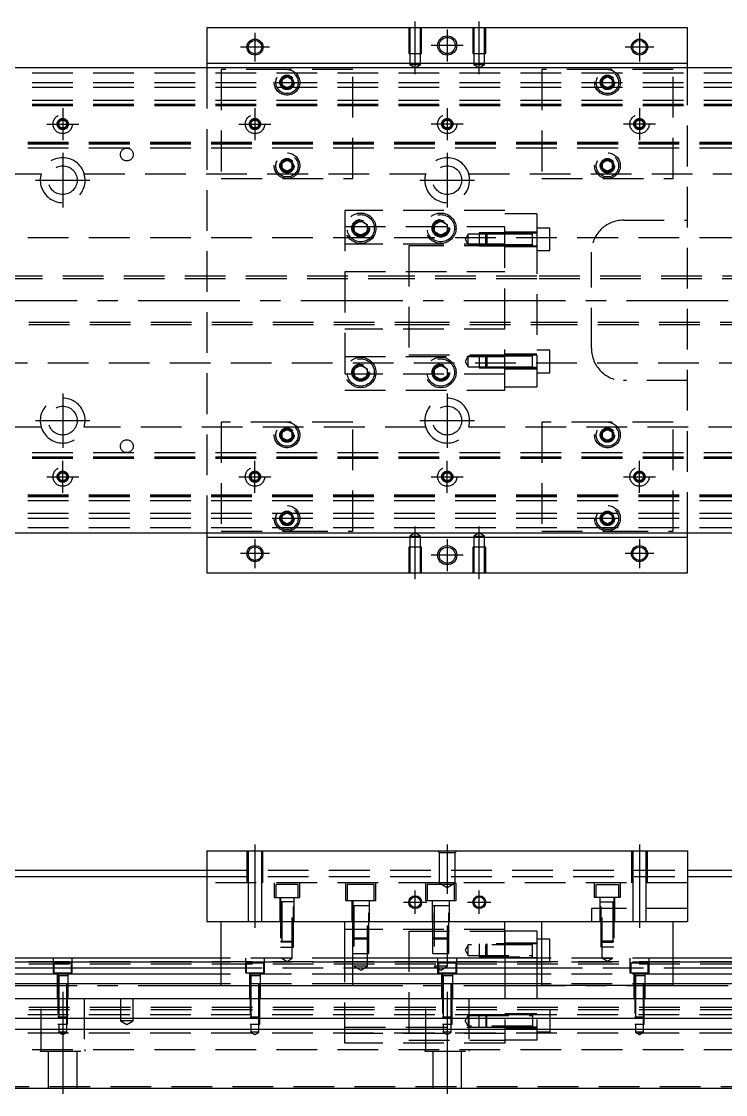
# Model space of a CAD drawing. Extents: x -13 to 861, y -304 to 87.
# Drawn here: x 204.1 to 423.9, y -247.7 to 87 of the extents above; entities that cross this region are included whole.
import ezdxf

# ---------------------------------------------------------------- set-up
doc = ezdxf.new("R2010")
doc.units = 0
doc.linetypes.add('CENTER', pattern=[50.8, 31.75, -6.35, 6.35, -6.35])
doc.linetypes.add('DASHED', pattern=[19.05, 12.7, -6.35])
doc.layers.get('0').update_dxf_attribs({"linetype": 'CONTINUOUS'})
doc.layers.add('CENTER', color=1, linetype='CENTER')

msp = doc.modelspace()

# ---------------------------------------------------------------- linework, layer by layer
at = {"color": 7, "linetype": 'CONTINUOUS'}
for p, q in [((262, 85), (262, 74)), ((412, 85), (262, 85)), ((412, 74), (412, 85)), ((262, 74), (412, 74)), ((262, 74), (262, 72.5)), ((412, 72.5), (412, 74)), ((671, 72.5), (3, 72.5)), ((3, -72.5), (671, -72.5)), ((262, -72.5), (262, -74)), ((412, -74), (412, -72.5)), ((262, -74), (262, -85)), ((412, -74), (262, -74)), ((412, -85), (412, -74)), ((262, -85), (412, -85)), ((262, -171.72), (262, -193.72)), ((262, -171.72), (412, -171.72)), ((412, -171.72), (412, -193.72)), ((3, -177.72), (262, -177.72)), ((11, -179.72), (262, -179.72)), ((412, -177.72), (671, -177.72)), ((412, -179.72), (663, -179.72)), ((262, -193.72), (412, -193.72)), ((266.5, -213.72), (266.5, -193.72)), ((307.5, -213.72), (307.5, -193.72)), ((355, -205.22), (355, -193.72)), ((366.5, -213.72), (366.5, -193.72)), ((407.5, -213.72), (407.5, -193.72)), ((365, -196.72), (355, -196.72)), ((355, -196.72), (355, -205.22)), ((365, -196.72), (365, -205.22)), ((366.5, -199.22), (365, -199.22)), ((266.5, -205.22), (17, -205.22)), ((266.5, -206.472272), (17, -206.472272)), ((366.5, -205.22), (307.5, -205.22)), ((366.5, -206.472272), (307.5, -206.472272)), ((657, -205.22), (407.5, -205.22)), ((657, -206.472272), (407.5, -206.472272)), ((17, -208.24668), (266.5, -208.24668)), ((266.5, -210.143076), (17, -210.143076)), ((307.5, -208.24668), (366.5, -208.24668)), ((366.5, -210.143076), (307.5, -210.143076)), ((407.5, -208.24668), (657, -208.24668)), ((657, -210.143076), (407.5, -210.143076)), ((266.5, -213.197372), (17, -213.197372)), ((266.5, -213.72), (307.5, -213.72)), ((366.5, -213.197372), (307.5, -213.197372)), ((407.5, -213.72), (366.5, -213.72)), ((657, -213.197372), (407.5, -213.197372)), ((17, -217.72), (657, -217.72)), ((657, -224.02), (17, -224.02)), ((657, -227.42), (17, -227.42)), ((17, -245.72), (657, -245.72))]:
    msp.add_line(p, q, dxfattribs=at)
at = {"color": 3, "linetype": 'DASHED'}
for p, q in [((325.000006, 85), (325.000006, 77)), ((325.35, 85), (325.35, 77)), ((328.65, 77), (328.65, 85)), ((328.999994, 77), (328.999994, 85)), ((345.000006, 85), (345.000006, 77)), ((345.35, 85), (345.35, 77)), ((348.65, 77), (348.65, 85)), ((348.999994, 77), (348.999994, 85)), ((325.000006, 77), (328.999994, 77)), ((325.35, 77), (325.35, 73.5)), ((328.65, 73.5), (328.65, 77)), ((345.000006, 77), (348.999994, 77)), ((345.35, 77), (345.35, 73.5)), ((348.65, 73.5), (348.65, 77)), ((17, 71), (657, 71)), ((262, 72.5), (262, -72.5)), ((266.5, 72), (266.5, 38)), ((287, 72), (266.5, 72)), ((307.5, 72), (287, 72)), ((307.5, 38), (307.5, 72)), ((328.65, 73.5), (325.35, 73.5)), ((325.35, 73.5), (327, 72.547372)), ((327, 72.547372), (328.65, 73.5)), ((348.65, 73.5), (345.35, 73.5)), ((345.35, 73.5), (347, 72.547372)), ((347, 72.547372), (348.65, 73.5)), ((387, 72), (366.5, 72)), ((366.5, 72), (366.5, 38)), ((407.5, 72), (387, 72)), ((407.5, 38), (407.5, 72)), ((412, -72.5), (412, 72.5)), ((17, 68), (657, 68)), ((285, 68), (285.023172, 68.30356)), ((285.5, 68.866026), (287, 69.73205)), ((285.5, 67.133974), (285.5, 68.866026)), ((287, 66.26795), (285.5, 67.133974)), ((287, 69.73205), (288.5, 68.866026)), ((288.5, 67.133974), (287, 66.26795)), ((288.5, 68.866026), (288.5, 67.133974)), ((385.5, 68.866026), (387, 69.73205)), ((385.5, 67.133974), (385.5, 68.866026)), ((387, 66.26795), (385.5, 67.133974)), ((387, 69.73205), (388.5, 68.866026)), ((388.5, 67.133974), (387, 66.26795)), ((388.5, 68.866026), (388.5, 67.133974)), ((388.973226, 68.326156), (389, 68)), ((17, 66.5), (657, 66.5)), ((17, 62.5), (657, 62.5)), ((17, 61.247728), (657, 61.247728)), ((17, 61.1147), (657, 61.1147)), ((17, 61.1), (657, 61.1)), ((17, 60.8), (657, 60.8)), ((657, 49.2), (17, 49.2)), ((657, 48.9), (17, 48.9)), ((657, 48.8853), (17, 48.8853)), ((657, 48.752272), (17, 48.752272)), ((657, 47.5), (17, 47.5)), ((285.5, 42.866026), (287, 43.73205)), ((287, 43.73205), (288.5, 42.866026)), ((385.5, 42.866026), (387, 43.73205)), ((387, 43.73205), (388.5, 42.866026)), ((285.5, 41.133974), (285.5, 42.866026)), ((287, 40.26795), (285.5, 41.133974)), ((288.5, 41.133974), (287, 40.26795)), ((288.5, 42.866026), (288.5, 41.133974)), ((288.973226, 42.326156), (289, 42)), ((385.5, 41.133974), (385.5, 42.866026)), ((387, 40.26795), (385.5, 41.133974)), ((388.5, 41.133974), (387, 40.26795)), ((388.5, 42.866026), (388.5, 41.133974)), ((388.973226, 42.326156), (389, 42)), ((103.708204, 39.5), (210.291796, 39.5)), ((223.708204, 39.5), (330.291796, 39.5)), ((266.5, 38), (307.5, 38)), ((343.708204, 39.5), (450.291796, 39.5)), ((366.5, 38), (407.5, 38)), ((305, 28), (305, -28)), ((355, 28), (305, 28)), ((355, -28), (355, 28)), ((365, 27), (355, 27)), ((365, 27), (365, 20.976176)), ((308, 23.6547), (310, 24.809402)), ((308, 21.3453), (308, 23.6547)), ((310, 24.809402), (312, 23.6547)), ((312, 23.6547), (312, 21.3453)), ((333, 23.6547), (335, 24.809402)), ((333, 21.3453), (333, 23.6547)), ((335, 24.809402), (337, 23.6547)), ((337, 23.6547), (337, 21.3453)), ((392, 25), (412, 25)), ((305, 23), (355, 23)), ((310, 20.190598), (308, 21.3453)), ((312, 21.3453), (310, 20.190598)), ((312.483582, 22.786038), (312.5, 22.5)), ((335, 20.190598), (333, 21.3453)), ((337, 21.3453), (335, 20.190598)), ((337.483582, 22.786038), (337.5, 22.5)), ((343.5, 20.702558), (342.547372, 19.052558)), ((343.5, 17.402558), (343.5, 20.702558)), ((347, 20.702558), (343.5, 20.702558)), ((347, 21.052554), (347, 17.052564)), ((349.35, 21.052554), (347, 21.052554)), ((349, 20.702558), (347, 20.702558)), ((349.35, 21.052558), (349, 20.702558)), ((349, 17.402558), (349, 20.702558)), ((355, 20.702558), (349, 20.702558)), ((355, 20.702558), (349, 20.702558)), ((349.35, 21.052558), (349.35, 17.052558)), ((355, 21.052556), (349.35, 21.052558)), ((355, 21.052554), (349.35, 21.052554)), ((365, 21.302558), (355, 21.302558)), ((363.605, 21.052558), (355, 21.052556)), ((365, 20.976176), (355, 20.976176)), ((363.6, 20.702558), (355, 20.702558)), ((365, 21.052558), (363.595, 21.052558)), ((363.6, 17.052554), (363.6, 21.052564)), ((363.6, 17.052554), (363.6, 21.052564)), ((363.6, 20.702558), (363.6, 21.052564)), ((363.6, 20.836098), (363.6, 21.052558)), ((363.6, 21.052558), (363.6, 20.835892)), ((369, 22.552558), (365, 22.552558)), ((365, 20.976176), (365, -20.976176)), ((369, 15.552558), (369, 22.552558)), ((657, 19.5), (78.969694, 19.5)), ((355, 17.5), (305, 17.5)), ((325, 17), (325, -17)), ((355, 17), (325, 17)), ((342.547372, 19.052558), (343.5, 17.402558)), ((343.5, 17.402558), (347, 17.402558)), ((347, 17.402558), (349, 17.402558)), ((347, 17.052564), (349.35, 17.052564)), ((349, 17.402558), (355, 17.402558)), ((349, 17.402558), (349.35, 17.052558)), ((349, 17.402558), (355, 17.402558)), ((349.35, 17.052564), (355, 17.052564)), ((349.35, 17.052558), (355, 17.052562)), ((355, 17.402558), (363.6, 17.402558)), ((355, 17.052562), (363.605, 17.052558)), ((355, 16.802558), (365, 16.802558)), ((363.595, 17.052558), (365, 17.052558)), ((363.6, 17.052554), (363.6, 17.402558)), ((363.6, 17.269268), (363.6, 17.052558)), ((363.6, 17.052558), (363.6, 17.26902)), ((365, 15.552558), (369, 15.552558)), ((382, -15), (382, 15)), ((325, 7.5), (54, 7.5)), ((325, 6.75), (54, 6.75)), ((305, 9), (355, 9)), ((365, 7.5), (325, 7.5)), ((365, 7.499994), (325, 7.499994)), ((365, 6.75), (325, 6.75)), ((365, 6.75), (325, 6.75)), ((607.005, 7.5), (365, 7.5)), ((607, 6.75), (365, 6.75)), ((54, -6.75), (325, -6.75)), ((54, -7.5), (325, -7.5)), ((355, -9), (305, -9)), ((325, -6.75), (365, -6.75)), ((325, -6.75), (365, -6.75)), ((325, -7.499994), (365, -7.499994)), ((325, -7.5), (365, -7.5)), ((365, -6.75), (607, -6.75)), ((365, -7.5), (607.005, -7.5)), ((369, -15.552558), (365, -15.552558)), ((369, -22.552558), (369, -15.552558)), ((78.969694, -19.5), (657, -19.5)), ((305, -17.5), (355, -17.5)), ((325, -17), (355, -17)), ((343.5, -17.402558), (342.547372, -19.052558)), ((342.547372, -19.052558), (343.5, -20.702558)), ((343.5, -20.702558), (343.5, -17.402558)), ((347, -17.402558), (343.5, -17.402558)), ((347, -17.052564), (347, -21.052554)), ((349.35, -17.052564), (347, -17.052564)), ((349, -17.402558), (347, -17.402558)), ((349.35, -17.052558), (349, -17.402558)), ((349, -20.702558), (349, -17.402558)), ((355, -17.402558), (349, -17.402558)), ((355, -17.402558), (349, -17.402558)), ((349.35, -17.052558), (349.35, -21.052558)), ((355, -17.052562), (349.35, -17.052558)), ((355, -17.052564), (349.35, -17.052564)), ((365, -16.802558), (355, -16.802558)), ((363.605, -17.052558), (355, -17.052562)), ((363.6, -17.402558), (355, -17.402558)), ((365, -17.052558), (363.595, -17.052558)), ((363.6, -21.052564), (363.6, -17.052554)), ((363.6, -21.051878), (363.6, -17.052554)), ((363.6, -17.26902), (363.6, -17.052558)), ((363.6, -17.052558), (363.6, -17.269226)), ((355, -23), (305, -23)), ((308, -21.3453), (310, -20.190598)), ((308, -23.6547), (308, -21.3453)), ((310, -20.190598), (312, -21.3453)), ((312, -21.3453), (312, -23.6547)), ((312.483582, -22.213962), (312.5, -22.5)), ((332.5, -22.5), (332.518502, -22.196412)), ((333, -21.3453), (335, -20.190598)), ((333, -23.6547), (333, -21.3453)), ((335, -20.190598), (337, -21.3453)), ((337, -21.3453), (337, -23.6547)), ((343.5, -20.702558), (347, -20.702558)), ((347, -20.702558), (349, -20.702558)), ((347, -21.052554), (349.35, -21.052554)), ((349, -20.702558), (355, -20.702558)), ((349, -20.702558), (349.35, -21.052558)), ((349, -20.702558), (355, -20.702558)), ((349.35, -21.052554), (355, -21.052554)), ((349.35, -21.052558), (355, -21.052556)), ((355, -20.702558), (363.6, -20.702558)), ((365, -20.976176), (355, -20.976176)), ((355, -21.052556), (363.605, -21.052558)), ((355, -21.302558), (365, -21.302558)), ((363.595, -21.052558), (365, -21.052558)), ((363.6, -20.83585), (363.6, -21.052558)), ((363.6, -21.052558), (363.6, -20.836098)), ((363.6, -21.052564), (363.6, -21.051878)), ((365, -20.976176), (365, -27)), ((365, -22.552558), (369, -22.552558)), ((310, -24.809402), (308, -23.6547)), ((312, -23.6547), (310, -24.809402)), ((335, -24.809402), (333, -23.6547)), ((337, -23.6547), (335, -24.809402)), ((412, -25), (392, -25)), ((305, -28), (355, -28)), ((355, -27), (365, -27)), ((210.291796, -39.5), (103.708204, -39.5)), ((330.291796, -39.5), (223.708204, -39.5)), ((266.5, -38), (266.5, -72)), ((307.5, -38), (266.5, -38)), ((307.5, -72), (307.5, -38)), ((450.291796, -39.5), (343.708204, -39.5)), ((366.5, -38), (366.5, -72)), ((407.5, -38), (366.5, -38)), ((407.5, -72), (407.5, -38)), ((285.5, -41.133974), (287, -40.26795)), ((285.5, -42.866026), (285.5, -41.133974)), ((287, -43.73205), (285.5, -42.866026)), ((287, -40.26795), (288.5, -41.133974)), ((288.5, -42.866026), (287, -43.73205)), ((288.5, -41.133974), (288.5, -42.866026)), ((288.973226, -41.673844), (289, -42)), ((385, -42), (385.030168, -41.653934)), ((385.5, -41.133974), (387, -40.26795)), ((385.5, -42.866026), (385.5, -41.133974)), ((387, -43.73205), (385.5, -42.866026)), ((387, -40.26795), (388.5, -41.133974)), ((388.5, -42.866026), (387, -43.73205)), ((388.5, -41.133974), (388.5, -42.866026)), ((17, -47.5), (657, -47.5)), ((17, -48.752272), (657, -48.752272)), ((17, -48.8853), (657, -48.8853)), ((17, -48.9), (657, -48.9)), ((17, -49.2), (657, -49.2)), ((657, -60.8), (17, -60.8)), ((657, -61.1), (17, -61.1)), ((657, -61.1147), (17, -61.1147)), ((657, -61.247728), (17, -61.247728)), ((657, -62.5), (17, -62.5)), ((657, -66.5), (17, -66.5)), ((285.5, -67.133974), (287, -66.26795)), ((287, -66.26795), (288.5, -67.133974)), ((385.5, -67.133974), (387, -66.26795)), ((387, -66.26795), (388.5, -67.133974)), ((657, -68), (17, -68)), ((285, -68), (285.023172, -67.69644)), ((285.5, -68.866026), (285.5, -67.133974)), ((287, -69.73205), (285.5, -68.866026)), ((288.5, -68.866026), (287, -69.73205)), ((288.5, -67.133974), (288.5, -68.866026)), ((385.5, -68.866026), (385.5, -67.133974)), ((387, -69.73205), (385.5, -68.866026)), ((388.5, -68.866026), (387, -69.73205)), ((388.5, -67.133974), (388.5, -68.866026)), ((388.973226, -67.673844), (389, -68)), ((657, -71), (17, -71)), ((266.5, -72), (287, -72)), ((287, -72), (307.5, -72)), ((327, -72.547372), (325.35, -73.5)), ((325.35, -73.5), (327, -73.5)), ((325.35, -73.5), (325.35, -77)), ((328.65, -73.5), (327, -72.547372)), ((327, -73.5), (328.65, -73.5)), ((328.65, -77), (328.65, -73.5)), ((347, -72.547372), (345.35, -73.5)), ((345.35, -73.5), (347, -73.5)), ((345.35, -73.5), (345.35, -77)), ((348.65, -73.5), (347, -72.547372)), ((347, -73.5), (348.65, -73.5)), ((348.65, -77), (348.65, -73.5)), ((366.5, -72), (387, -72)), ((387, -72), (407.5, -72)), ((328.999994, -77), (325.000006, -77)), ((325.000006, -77), (325.000006, -85)), ((325.35, -77), (325.35, -85)), ((328.65, -85), (328.65, -77)), ((328.999994, -85), (328.999994, -77)), ((348.999994, -77), (345.000006, -77)), ((345.000006, -77), (345.000006, -85)), ((345.35, -77), (345.35, -85)), ((348.65, -85), (348.65, -77)), ((348.999994, -85), (348.999994, -77)), ((274.500006, -171.72), (274.500006, -181.72)), ((274.9, -171.72), (274.9, -181.72)), ((279.1, -181.72), (279.1, -171.72)), ((279.499994, -181.72), (279.499994, -171.72)), ((334.5, -172.22), (334, -171.72)), ((334.5, -172.22), (334.5, -181.72)), ((334.5, -172.22), (339.5, -172.22)), ((339.5, -172.22), (340, -171.72)), ((339.5, -181.72), (339.5, -172.22)), ((394.500006, -171.72), (394.500006, -181.72)), ((394.9, -171.72), (394.9, -181.72)), ((399.1, -181.72), (399.1, -171.72)), ((399.499994, -181.72), (399.499994, -171.72)), ((262, -177.72), (412, -177.72)), ((262, -179.72), (412, -179.72)), ((334.5, -181.72), (262, -181.72)), ((274.9, -181.72), (274.9, -193.72)), ((279.1, -193.72), (279.1, -181.72)), ((283, -181.72), (283, -186.22)), ((290.5, -182.22), (283.5, -182.22)), ((283.5, -182.22), (283.5, -186.22)), ((290.5, -186.22), (290.5, -182.22)), ((291, -186.22), (291, -181.72)), ((305.25, -181.72), (305.25, -187.22)), ((314.25, -182.22), (305.75, -182.22)), ((305.75, -182.22), (305.75, -187.22)), ((314.25, -187.22), (314.25, -182.22)), ((314.75, -187.22), (314.75, -181.72)), ((330.25, -181.72), (330.25, -187.22)), ((339.25, -182.22), (330.75, -182.22)), ((330.75, -182.22), (330.75, -187.22)), ((339.5, -181.72), (334.5, -181.72)), ((334.5, -181.72), (337, -183.163376)), ((337, -183.163376), (339.5, -181.72)), ((339.25, -187.22), (339.25, -182.22)), ((412, -181.72), (339.5, -181.72)), ((339.75, -187.22), (339.75, -181.72)), ((383, -186.22), (383, -181.72)), ((383.5, -182.22), (390.5, -182.22)), ((383.5, -186.22), (383.5, -182.22)), ((390.5, -182.22), (390.5, -186.22)), ((391, -181.72), (391, -186.22)), ((394.9, -181.72), (394.9, -193.72)), ((399.1, -193.72), (399.1, -181.72)), ((283, -186.22), (291, -186.22)), ((284.75, -186.22), (284.75, -193.72)), ((284.999972, -186.22), (285.000006, -201.72)), ((288.999994, -201.72), (289.000028, -186.22)), ((289.25, -193.72), (289.25, -186.22)), ((305.25, -187.22), (314.75, -187.22)), ((307.25, -187.22), (307.25, -193.72)), ((307.500006, -187.22), (307.500006, -203.72)), ((312.499994, -203.72), (312.499994, -187.22)), ((312.75, -193.72), (312.75, -187.22)), ((330.25, -187.22), (339.75, -187.22)), ((332.25, -187.22), (332.25, -193.72)), ((332.500006, -203.72), (332.500006, -187.22)), ((337.499994, -203.72), (337.499994, -187.22)), ((337.75, -193.72), (337.75, -187.22)), ((391, -186.22), (383, -186.22)), ((384.75, -193.72), (384.75, -186.22)), ((385.000006, -201.72), (384.999972, -186.22)), ((389.000028, -186.22), (388.999994, -201.72)), ((389.25, -186.22), (389.25, -193.72)), ((289.25, -187.62), (284.999994, -187.62)), ((285.35, -187.62), (285.35, -205.22)), ((288.65, -205.22), (288.65, -187.62)), ((312.500006, -188.82), (307.499994, -188.82)), ((307.9, -188.82), (307.9, -207.72)), ((312.1, -207.72), (312.1, -188.82)), ((337.500006, -188.82), (332.499994, -188.82)), ((332.9, -188.82), (332.9, -207.72)), ((337.1, -207.72), (337.1, -188.82)), ((382, -189.72), (382, -193.72)), ((412, -189.72), (382, -189.72)), ((384.75, -187.62), (389.000006, -187.62)), ((385.35, -205.22), (385.35, -187.62)), ((388.65, -187.62), (388.65, -205.22)), ((305, -205.22), (305, -193.72)), ((355, -196.22), (305, -196.22)), ((325, -196.72), (325, -230.72)), ((325, -196.72), (355, -196.72)), ((285, -199.87), (289, -199.87)), ((285, -199.87), (285.35, -200.22)), ((288.65, -200.22), (285.35, -200.22)), ((288.65, -200.22), (289, -199.87)), ((307.5, -198.82), (310, -198.82)), ((307.5, -198.82), (307.9, -199.22)), ((310, -199.22), (307.9, -199.22)), ((310, -198.82), (310.35, -198.82)), ((310.35, -199.22), (310, -199.22)), ((310.35, -198.82), (312.5, -198.82)), ((312.1, -199.22), (310.35, -199.22)), ((312.1, -199.22), (312.5, -198.82)), ((332.5, -198.82), (337.5, -198.82)), ((332.5, -198.82), (332.9, -199.22)), ((337.1, -199.22), (332.9, -199.22)), ((337.1, -199.22), (337.5, -198.82)), ((365, -200.719975), (347, -200.720006)), ((347, -200.720006), (347, -204.719994)), ((349.35, -200.72), (349, -201.07)), ((349.35, -200.72), (349.35, -204.72)), ((365, -200.47), (355, -200.47)), ((363.6, -204.720006), (363.6, -200.719994)), ((369, -199.22), (366.5, -199.22)), ((369, -205.22), (369, -199.22)), ((389, -199.87), (385, -199.87)), ((385.35, -200.22), (385, -199.87)), ((385.35, -200.22), (388.65, -200.22)), ((389, -199.87), (388.65, -200.22)), ((285.000006, -201.72), (288.999994, -201.72)), ((307.500006, -203.72), (312.499994, -203.72)), ((332.500006, -203.72), (337.499994, -203.72)), ((343.5, -201.07), (342.547372, -202.72)), ((342.547372, -202.72), (343.5, -204.37)), ((343.5, -204.37), (343.5, -201.07)), ((363.6, -201.07), (343.5, -201.07)), ((349, -204.37), (349, -201.07)), ((388.999994, -201.72), (385.000006, -201.72)), ((54, -206.22), (607, -206.22)), ((54, -206.97), (607, -206.97)), ((214, -205.22), (214, -209.72)), ((219.75, -206.72), (214.25, -206.72)), ((214.25, -206.72), (214.25, -209.72)), ((219.75, -209.72), (219.75, -206.72)), ((220, -209.72), (220, -205.22)), ((307.5, -205.22), (266.5, -205.22)), ((307.5, -206.472272), (266.5, -206.472272)), ((274, -205.22), (274, -209.72)), ((279.75, -206.72), (274.25, -206.72)), ((274.25, -206.72), (274.25, -209.72)), ((279.75, -209.72), (279.75, -206.72)), ((280, -209.72), (280, -205.22)), ((288.65, -205.22), (285.35, -205.22)), ((285.35, -205.22), (287, -206.172628)), ((287, -206.172628), (288.65, -205.22)), ((305, -231.72), (305, -205.22)), ((334, -205.22), (334, -209.72)), ((339.75, -206.72), (334.25, -206.72)), ((334.25, -206.72), (334.25, -209.72)), ((339.75, -209.72), (339.75, -206.72)), ((340, -209.72), (340, -205.22)), ((343.5, -204.37), (363.6, -204.37)), ((347, -204.719994), (365, -204.720025)), ((349, -204.37), (349.35, -204.72)), ((355, -204.97), (365, -204.97)), ((355, -205.22), (355, -230.72)), ((355, -205.22), (355, -231.72)), ((365, -205.22), (365, -230.72)), ((365, -206.22), (369, -206.22)), ((407.5, -205.22), (366.5, -205.22)), ((407.5, -206.472272), (366.5, -206.472272)), ((369, -206.22), (369, -205.22)), ((385.35, -205.22), (388.65, -205.22)), ((387, -206.172628), (385.35, -205.22)), ((388.65, -205.22), (387, -206.172628)), ((394, -205.22), (394, -209.72)), ((399.75, -206.72), (394.25, -206.72)), ((394.25, -206.72), (394.25, -209.72)), ((399.75, -209.72), (399.75, -206.72)), ((400, -209.72), (400, -205.22)), ((214, -209.72), (220, -209.72)), ((215.25, -209.72), (215.25, -217.72)), ((218.500006, -210.72), (215.499994, -210.72)), ((215.500006, -209.72), (215.500006, -225.72)), ((215.75, -210.72), (215.75, -225.72)), ((218.25, -225.72), (218.25, -210.72)), ((218.499994, -225.72), (218.499994, -209.72)), ((218.75, -217.72), (218.75, -209.72)), ((266.5, -208.24668), (307.5, -208.24668)), ((307.5, -210.143076), (266.5, -210.143076)), ((274, -209.72), (280, -209.72)), ((275.25, -209.72), (275.25, -217.72)), ((278.500006, -210.72), (275.499994, -210.72)), ((275.500006, -209.72), (275.500006, -225.72)), ((275.75, -210.72), (275.75, -225.72)), ((278.25, -225.72), (278.25, -210.72)), ((278.499994, -225.72), (278.499994, -209.72)), ((278.75, -217.72), (278.75, -209.72)), ((312.1, -207.72), (307.9, -207.72)), ((307.9, -207.72), (310, -208.932436)), ((310, -208.932436), (312.1, -207.72)), ((337.1, -207.72), (332.9, -207.72)), ((332.9, -207.72), (335, -208.932436)), ((334, -209.72), (340, -209.72)), ((335, -208.932436), (337.1, -207.72)), ((335.25, -209.72), (335.25, -217.72)), ((338.500006, -210.72), (335.499994, -210.72)), ((335.500006, -209.72), (335.500006, -225.72)), ((335.75, -210.72), (335.75, -225.72)), ((338.25, -225.72), (338.25, -210.72)), ((338.499994, -225.72), (338.499994, -209.72)), ((338.75, -217.72), (338.75, -209.72)), ((366.5, -208.24668), (407.5, -208.24668)), ((407.5, -210.143076), (366.5, -210.143076)), ((394, -209.72), (400, -209.72)), ((395.25, -209.72), (395.25, -217.72)), ((398.500006, -210.72), (395.499994, -210.72)), ((395.500006, -209.72), (395.500006, -225.72)), ((395.75, -210.72), (395.75, -225.72)), ((398.25, -225.72), (398.25, -210.72)), ((398.499994, -225.72), (398.499994, -209.72)), ((398.75, -217.72), (398.75, -209.72)), ((307.5, -213.197372), (266.5, -213.197372)), ((407.5, -213.197372), (366.5, -213.197372)), ((54, -220.47), (607, -220.47)), ((210.291796, -233.72), (210.291796, -217.72)), ((223.708204, -217.72), (223.708204, -233.72)), ((235, -217.72), (235, -224.72)), ((239, -224.72), (239, -217.72)), ((330.291796, -233.72), (330.291796, -217.72)), ((343.708204, -217.72), (343.708204, -233.72)), ((657, -222.87), (17, -222.87)), ((54, -221.22), (607, -221.22)), ((215.5, -223.47), (218.5, -223.47)), ((215.5, -223.47), (215.75, -223.72)), ((218.25, -223.72), (215.75, -223.72)), ((218.25, -223.72), (218.5, -223.47)), ((275.5, -223.47), (278.5, -223.47)), ((275.5, -223.47), (275.75, -223.72)), ((278.25, -223.72), (275.75, -223.72)), ((278.25, -223.72), (278.5, -223.47)), ((335.5, -223.47), (338.5, -223.47)), ((335.5, -223.47), (335.75, -223.72)), ((338.25, -223.72), (335.75, -223.72)), ((338.25, -223.72), (338.5, -223.47)), ((342.547372, -224.72), (343.5, -223.07)), ((343.5, -223.07), (343.5, -226.37)), ((343.5, -223.07), (363.6, -223.07)), ((347, -222.720006), (365, -222.719975)), ((347, -226.719994), (347, -222.720006)), ((349, -223.07), (349.35, -222.72)), ((349, -223.07), (349, -226.37)), ((349.35, -226.72), (349.35, -222.72)), ((355, -222.47), (365, -222.47)), ((363.6, -222.719994), (363.6, -226.720006)), ((365, -221.22), (369, -221.22)), ((369, -221.22), (369, -222.22)), ((369, -222.22), (369, -228.22)), ((395.5, -223.47), (398.5, -223.47)), ((395.5, -223.47), (395.75, -223.72)), ((398.25, -223.72), (395.75, -223.72)), ((398.25, -223.72), (398.5, -223.47)), ((215.500006, -225.72), (218.499994, -225.72)), ((215.75, -225.72), (215.75, -228.22)), ((218.25, -228.22), (218.25, -225.72)), ((239, -224.72), (235, -224.72)), ((235, -224.72), (237, -225.8747)), ((237, -225.8747), (239, -224.72)), ((275.500006, -225.72), (278.499994, -225.72)), ((275.75, -225.72), (275.75, -228.22)), ((278.25, -228.22), (278.25, -225.72)), ((305, -226.72), (355, -226.72)), ((335.500006, -225.72), (338.499994, -225.72)), ((335.75, -225.72), (335.75, -228.22)), ((338.25, -228.22), (338.25, -225.72)), ((343.5, -226.37), (342.547372, -224.72)), ((363.6, -226.37), (343.5, -226.37)), ((365, -226.720025), (347, -226.719994)), ((349.35, -226.72), (349, -226.37)), ((365, -226.97), (355, -226.97)), ((395.500006, -225.72), (398.499994, -225.72)), ((395.75, -225.72), (395.75, -228.22)), ((398.25, -228.22), (398.25, -225.72)), ((657, -228.57), (17, -228.57)), ((218.25, -228.22), (215.75, -228.22)), ((215.75, -228.22), (217, -228.941688)), ((217, -228.941688), (218.25, -228.22)), ((278.25, -228.22), (275.75, -228.22)), ((275.75, -228.22), (277, -228.941688)), ((277, -228.941688), (278.25, -228.22)), ((355, -228.728332), (305, -228.728332)), ((325, -230.72), (355, -230.72)), ((338.25, -228.22), (335.75, -228.22)), ((335.75, -228.22), (337, -228.941688)), ((337, -228.941688), (338.25, -228.22)), ((365, -230.72), (355, -230.72)), ((369, -228.22), (365, -228.22)), ((398.25, -228.22), (395.75, -228.22)), ((395.75, -228.22), (397, -228.941688)), ((397, -228.941688), (398.25, -228.22)), ((17, -233.72), (657, -233.72)), ((210, -233.72), (210, -234.22)), ((210, -234.22), (224, -234.22)), ((212.5, -234.22), (212.5, -245.72)), ((221.5, -245.72), (221.5, -234.22)), ((224, -234.22), (224, -233.72)), ((355, -231.72), (305, -231.72)), ((330, -233.72), (330, -234.22)), ((330, -234.22), (344, -234.22)), ((332.5, -234.22), (332.5, -245.72)), ((341.5, -245.72), (341.5, -234.22)), ((344, -234.22), (344, -233.72)), ((79.499994, -245.22), (657, -245.22))]:
    msp.add_line(p, q, dxfattribs=at)
at = {"color": 3, "linetype": 'CONTINUOUS'}
for centre, radius in [((277, 79), 2.5), ((397, 79), 2.5), ((277, -79), 2.5), ((397, -79), 2.5), ((327, -187.72), 2), ((347, -187.72), 2)]:
    msp.add_circle(centre, radius, dxfattribs=at)
at = {"color": 7, "linetype": 'CONTINUOUS'}
for centre, radius in [((277, 79), 2.1), ((337, 79.5), 3), ((337, 79.5), 2.5), ((397, 79), 2.1), ((277, -79), 2.1), ((337, -79.5), 3), ((397, -79), 2.1), ((337, -79.5), 2.5), ((327, -187.72), 1.65), ((347, -187.72), 1.65)]:
    msp.add_circle(centre, radius, dxfattribs=at)
at = {"color": 3, "linetype": 'DASHED'}
for centre, radius in [((287, 68), 4), ((287, 68), 3.5), ((387, 68), 4), ((387, 68), 3.5), ((287, 68), 2.25), ((287, 68), 2), ((387, 68), 2.25), ((387, 68), 2), ((217, 55), 3), ((277, 55), 3), ((337, 55), 3), ((397, 55), 3), ((217, 55), 1.75), ((217, 55), 1.5), ((217, 55), 1.25), ((277, 55), 1.75), ((277, 55), 1.5), ((277, 55), 1.25), ((337, 55), 1.75), ((337, 55), 1.5), ((337, 55), 1.25), ((397, 55), 1.75), ((397, 55), 1.5), ((397, 55), 1.25), ((237, 45.5), 2), ((287, 42), 4), ((287, 42), 3.5), ((287, 42), 2.25), ((287, 42), 2), ((287, 42), 1.65), ((387, 42), 4), ((387, 42), 3.5), ((387, 42), 2.25), ((387, 42), 2), ((387, 42), 1.65), ((217, 37.5), 4.5), ((337, 37.5), 4.5), ((310, 22.5), 4.75), ((335, 22.5), 4.75), ((310, 22.5), 4.25), ((310, 22.5), 2.75), ((310, 22.5), 2.5), ((310, 22.5), 2.1), ((335, 22.5), 4.25), ((335, 22.5), 2.75), ((335, 22.5), 2.5), ((335, 22.5), 2.1), ((310, -22.5), 4.75), ((310, -22.5), 4.25), ((310, -22.5), 2.75), ((310, -22.5), 2.5), ((335, -22.5), 4.75), ((335, -22.5), 4.25), ((335, -22.5), 2.75), ((335, -22.5), 2.5), ((310, -22.5), 2.1), ((335, -22.5), 2.1), ((217, -37.5), 4.5), ((337, -37.5), 4.5), ((287, -42), 4), ((287, -42), 3.5), ((287, -42), 2.25), ((287, -42), 2), ((387, -42), 4), ((387, -42), 3.5), ((387, -42), 2.25), ((387, -42), 2), ((237, -45.5), 2), ((287, -42), 1.65), ((387, -42), 1.65), ((217, -55), 3), ((217, -55), 1.75), ((217, -55), 1.5), ((277, -55), 3), ((277, -55), 1.75), ((277, -55), 1.5), ((337, -55), 3), ((337, -55), 1.75), ((337, -55), 1.5), ((397, -55), 3), ((397, -55), 1.75), ((397, -55), 1.5), ((217, -55), 1.25), ((277, -55), 1.25), ((337, -55), 1.25), ((397, -55), 1.25), ((287, -68), 4), ((287, -68), 3.5), ((287, -68), 2.25), ((287, -68), 2), ((387, -68), 4), ((387, -68), 3.5), ((387, -68), 2.25), ((387, -68), 2)]:
    msp.add_circle(centre, radius, dxfattribs=at)
for centre, radius, start, end in [((287, 68), 1.65, 155.380023, 180), ((287, 68), 1.65, 180, 204.619977), ((287, 68), 1.65, 144.619977, 155.380023), ((287, 68), 1.65, 204.619977, 215.380023), ((287, 68), 1.65, 95.380023, 144.619977), ((287, 68), 1.65, 215.380023, 264.619977), ((287, 68), 1.65, 84.619977, 95.380023), ((287, 68), 1.65, 35.380023, 84.619977), ((287, 68), 1.65, 275.380023, 324.619977), ((287, 68), 1.65, 24.619977, 35.380023), ((287, 68), 1.65, 324.619977, 335.380023), ((287, 68), 1.65, 335.380023, 24.619977), ((387, 68), 1.65, 155.380023, 180), ((387, 68), 1.65, 180, 204.619977), ((387, 68), 1.65, 144.619977, 155.380023), ((387, 68), 1.65, 204.619977, 215.380023), ((387, 68), 1.65, 95.380023, 144.619977), ((387, 68), 1.65, 215.380023, 264.619977), ((387, 68), 1.65, 84.619977, 95.380023), ((387, 68), 1.65, 35.380023, 84.619977), ((387, 68), 1.65, 275.380023, 324.619977), ((387, 68), 1.65, 24.619977, 35.380023), ((387, 68), 1.65, 324.619977, 335.380023), ((387, 68), 1.65, 335.380023, 24.619977), ((287, 68), 1.65, 264.619977, 275.380023), ((387, 68), 1.65, 264.619977, 275.380023), ((217, 37.5), 7, 16.60155, 163.39845), ((337, 37.5), 7, 16.60155, 163.39845), ((217, 37.5), 7, 163.39845, 16.60155), ((337, 37.5), 7, 163.39845, 16.60155), ((392, 15), 10, 90, 180), ((392, -15), 10, 180, 270), ((217, -37.5), 7, 343.39845, 196.60155), ((337, -37.5), 7, 343.39845, 196.60155), ((217, -37.5), 7, 196.60155, 343.39845), ((337, -37.5), 7, 196.60155, 343.39845), ((287, -68), 1.65, 95.380023, 144.619977), ((287, -68), 1.65, 84.619977, 95.380023), ((287, -68), 1.65, 35.380023, 84.619977), ((387, -68), 1.65, 95.380023, 144.619977), ((387, -68), 1.65, 84.619977, 95.380023), ((387, -68), 1.65, 35.380023, 84.619977), ((287, -68), 1.65, 155.380023, 180), ((287, -68), 1.65, 180, 204.619977), ((287, -68), 1.65, 144.619977, 155.380023), ((287, -68), 1.65, 204.619977, 215.380023), ((287, -68), 1.65, 215.380023, 264.619977), ((287, -68), 1.65, 264.619977, 275.380023), ((287, -68), 1.65, 275.380023, 324.619977), ((287, -68), 1.65, 24.619977, 35.380023), ((287, -68), 1.65, 324.619977, 335.380023), ((287, -68), 1.65, 335.380023, 24.619977), ((387, -68), 1.65, 155.380023, 180), ((387, -68), 1.65, 180, 204.619977), ((387, -68), 1.65, 144.619977, 155.380023), ((387, -68), 1.65, 204.619977, 215.380023), ((387, -68), 1.65, 215.380023, 264.619977), ((387, -68), 1.65, 264.619977, 275.380023), ((387, -68), 1.65, 275.380023, 324.619977), ((387, -68), 1.65, 24.619977, 35.380023), ((387, -68), 1.65, 324.619977, 335.380023), ((387, -68), 1.65, 335.380023, 24.619977)]:
    msp.add_arc(centre, radius, start, end, dxfattribs=at)
at = {"layer": 'CENTER', "color": 1, "linetype": 'CENTER'}
for p, q in [((327, 70.547372), (327, 87)), ((337, 84.5), (337, 74.5)), ((347, 70.547372), (347, 87)), ((277, 83.5), (277, 74.5)), ((397, 83.5), (397, 74.5)), ((281.5, 79), (272.5, 79)), ((342, 79.5), (332, 79.5)), ((401.5, 79), (392.5, 79)), ((217, 60), (217, 50)), ((277, 60), (277, 50)), ((337, 60), (337, 50)), ((397, 60), (397, 50)), ((212, 55), (222, 55)), ((272, 55), (282, 55)), ((342, 55), (332, 55)), ((402, 55), (392, 55)), ((217, 46), (217, 29)), ((337, 46), (337, 29)), ((208.5, 37.5), (225.5, 37.5)), ((328.5, 37.5), (345.5, 37.5)), ((-13.447893, 0), (714.546148, 0)), ((217, -29), (217, -46)), ((337, -29), (337, -46)), ((208.5, -37.5), (225.5, -37.5)), ((328.5, -37.5), (345.5, -37.5)), ((217, -60), (217, -50)), ((277, -60), (277, -50)), ((337, -60), (337, -50)), ((397, -60), (397, -50)), ((212, -55), (222, -55)), ((272, -55), (282, -55)), ((332, -55), (342, -55)), ((392, -55), (402, -55)), ((327, -87), (327, -70.547372)), ((347, -87), (347, -70.547372)), ((277, -74.5), (277, -83.5)), ((337, -74.5), (337, -84.5)), ((397, -74.5), (397, -83.5)), ((281.5, -79), (272.5, -79)), ((342, -79.5), (332, -79.5)), ((401.5, -79), (392.5, -79)), ((277, -169.72), (277, -195.72)), ((337, -169.72), (337, -185.163376)), ((397, -169.72), (397, -195.72)), ((327, -191.37), (327, -184.07)), ((347, -191.37), (347, -184.07)), ((323.35, -187.72), (330.65, -187.72)), ((343.35, -187.72), (350.65, -187.72)), ((-13.447893, -213.72), (714.546148, -213.72)), ((217, -215.72), (217, -247.72)), ((337, -215.72), (337, -247.72))]:
    msp.add_line(p, q, dxfattribs=at)

doc.saveas('drawing.dxf')
